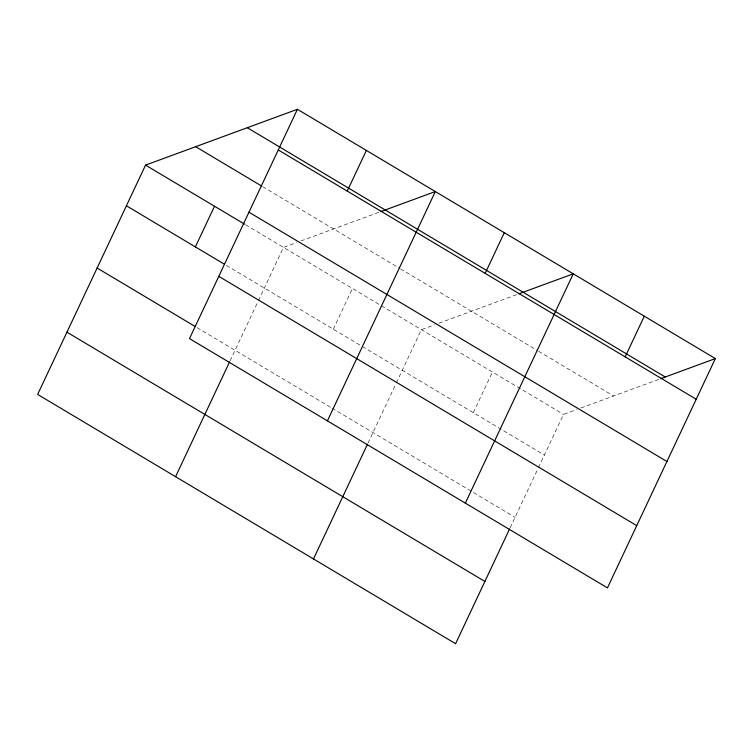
<?xml version="1.0" encoding="UTF-8"?>
<svg xmlns="http://www.w3.org/2000/svg" width="753" height="753" viewBox="0 0 753 753"><rect width="100%" height="100%" fill="white"/><g stroke="black" fill="none" stroke-linecap="round" stroke-linejoin="round"><path stroke-width="0.56" stroke-dasharray="3.77 2.82" d="M230.098 360.809L257.884 301.755M258.383 300.701L283.476 247.379L296.55 242.57M333.297 329.174L352.432 288.512M368.019 443.075L395.805 384.021M396.304 382.966L421.398 329.645L434.472 324.835M473.308 412.691L492.443 372.02M510.12 527.834L537.906 468.78M538.404 467.726L563.498 414.404L576.572 409.594M300.908 240.969L379.728 211.998M438.83 323.235L516.549 294.668M580.93 407.994L658.649 379.427M262.628 186.631L399.551 268.303M400.549 268.896L537.557 350.616M538.555 351.218L613.61 395.984M245.497 224.723L380.416 305.2M381.423 305.793L563.498 414.404M226.361 265.385L361.28 345.862M362.287 346.465L544.363 455.066M197.07 327.64L330.991 407.524M331.988 408.117L515.071 517.32"/><path stroke-width="1.13" d="M297.407 109.289L189.502 338.596L607.445 587.886L715.35 358.579L297.407 109.289L145.555 165.114L37.65 394.421L455.593 643.711L509.621 528.888M195.375 246.909L214.511 206.247M175.571 476.687L229.599 361.864M347.237 191.093L366.372 150.421M327.423 420.861L435.328 191.554L380.82 211.593M313.493 558.952L367.52 444.129M485.158 273.358L504.294 232.686M465.345 503.126L573.249 273.828L518.742 293.858M625.169 356.866L644.304 316.204M660.842 378.618L715.35 358.579M247.295 127.709L665.238 376.999M278.271 149.96L696.214 399.25M195.667 146.694L261.63 186.038M248.979 212.205L666.923 461.504M145.555 165.114L244.499 224.13M126.419 205.776L224.366 264.199M218.794 276.351L636.737 525.641M97.128 268.03L195.065 326.444M66.942 332.167L484.885 581.457"/></g></svg>
